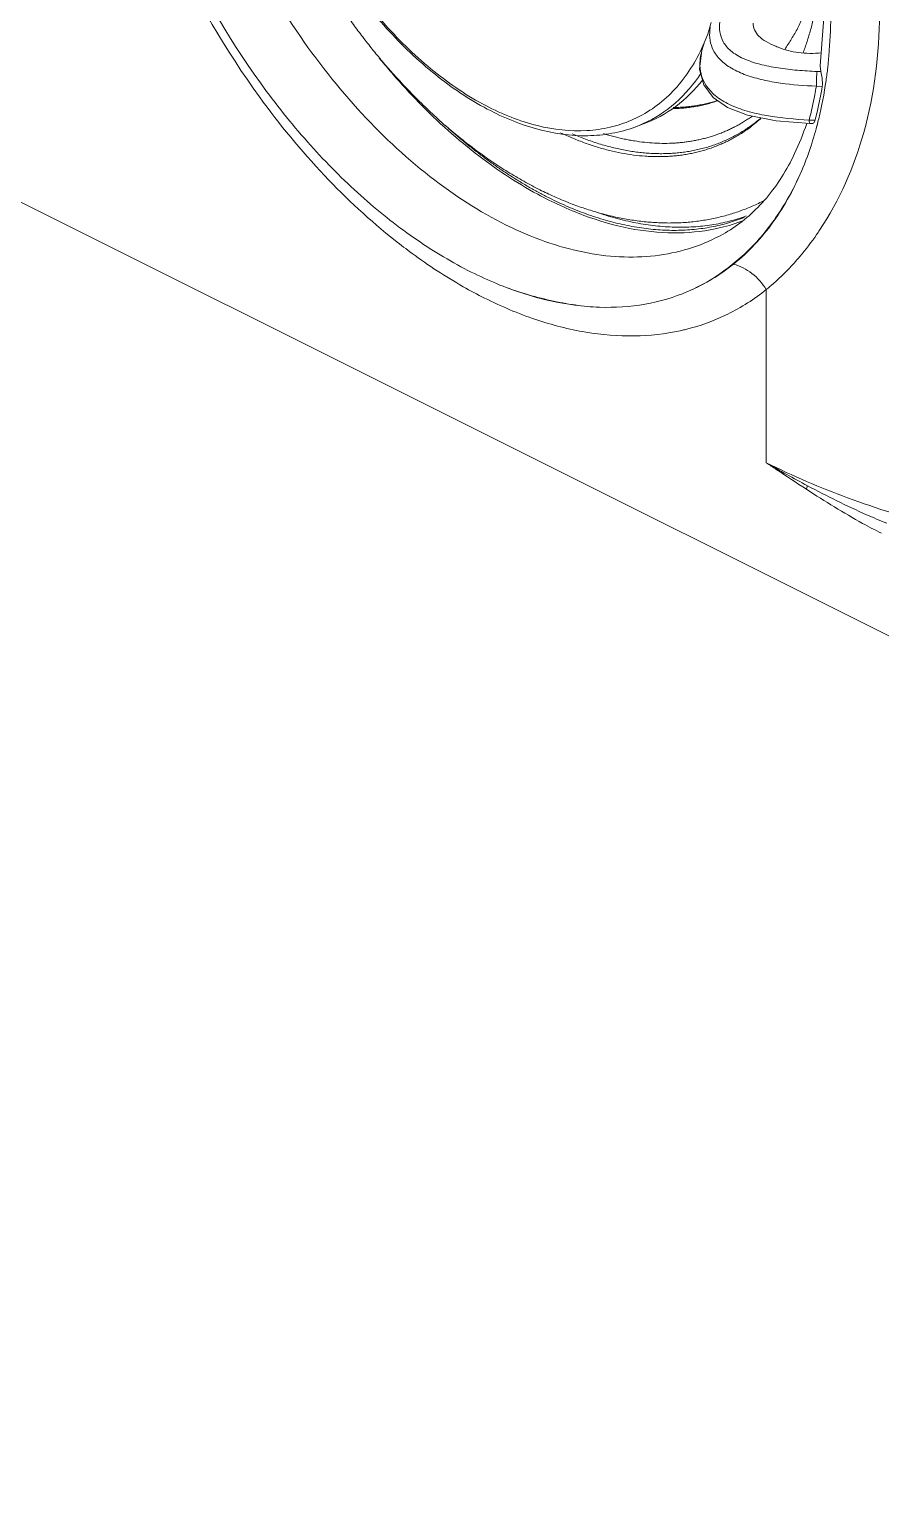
# Model space of a CAD drawing. Header units: millimetres. Extents: x 0 to 2524, y 0 to 1785.
# Drawn here: x 1910.5 to 1964.7, y 654.1 to 748.3 of the extents above; entities that cross this region are included whole.
import ezdxf

# ---------------------------------------------------------------- set-up
doc = ezdxf.new("R2010")
doc.units = ezdxf.units.MM
doc.header["$LTSCALE"] = 0.1
doc.layers.get('0').update_dxf_attribs({"lineweight": 13})

msp = doc.modelspace()

# ---------------------------------------------------------------- linework, layer by layer
for p, q in [((1960.898, 745.98), (1961.199, 750.193)), ((1953.495, 747.436), (1953.352, 746.997)), ((1953.496, 747.435), (1953.503, 747.455)), ((1953.503, 747.455), (1953.668, 747.858)), ((1960.922, 745.623), (1960.695, 745.632)), ((1960.922, 745.623), (1960.899, 745.98)), ((1961.378, 745.952), (1961.372, 745.893)), ((1960.646, 744.693), (1961.023, 744.678)), ((2076.4, 654.072), (1899.906, 742.319)), ((1949.084, 742.085), (1949.628, 742.286)), ((1958.076, 742.489), (1960.244, 742.308)), ((1960.567, 742.52), (1960.185, 742.536)), ((1960.245, 742.311), (1960.244, 742.311)), ((1960.245, 742.311), (1960.393, 742.304)), ((1960.691, 742.196), (1960.681, 742.157)), ((1940.265, 732.102), (1940.482, 732.014)), ((1952.441, 731.594), (1952.49, 731.615)), ((1957.455, 720.684), (1957.455, 731.728))]:
    msp.add_line(p, q)
msp.add_lwpolyline([(1953.352, 746.997), (1953.208, 745.776), (1953.468, 744.776), (1954.061, 743.972), (1954.978, 743.337), (1956.254, 742.85), (1958.076, 742.489)])
for centre, radius, start, end in [((1928.767, 749.425), 32.798, 355.69794, 0.02107), ((1966.16, 773.647), 43.031, 219.1778, 220.56969), ((1964.028, 772.536), 40.659, 219.85287, 221.31782), ((1959.556, 750.262), 3.365, 243.49744, 246.51433), ((1931.591, 749.244), 29.969, 353.69316, 355.63928), ((1964.633, 772.317), 41.005, 220.54543, 223.91422), ((1962.707, 771.358), 38.889, 221.2996, 224.82313), ((1945.731, 749.775), 7.902, 293.4065, 297.60809), ((1937.823, 748.204), 23.644, 345.2796, 346.31097), ((1946.27, 749.719), 8.136, 290.23954, 294.30377), ((1952.221, 747.163), 11.01, 296.5648, 297.08719), ((1951.9, 746.874), 11.511, 283.30484, 290.91979), ((1951.809, 747.227), 11.875, 281.59777, 283.34105), ((1944.94, 746.098), 19.115, 325.35627, 326.37268), ((1947.653, 742.913), 12.289, 293.17579, 308.89252), ((1949.85, 755.222), 25.028, 243.43235, 247.48236), ((1952.666, 757.469), 29.4, 240.4022, 243.40223), ((1949.018, 742.548), 13.767, 282.36125, 283.56615), ((1995.213, 785.02), 74.597, 239.59104, 241.90354)]:
    msp.add_arc(centre, radius, start, end)
for points, knots in [([(1916.067, 763.854), (1916.885, 760.311), (1919.304, 753.351), (1922.999, 746.981), (1925.158, 744.004)], [0, 0, 0, 0, 0.497222, 1, 1, 1, 1]), ([(1925.611, 744.352), (1923.445, 747.273), (1920.663, 752.03), (1918.006, 758.766), (1917.048, 762.242), (1916.676, 763.979)], [0, 0, 0, 0, 0.502791, 0.754419, 1, 1, 1, 1]), ([(1921.497, 760.584), (1922.197, 758.395), (1923.926, 754.109), (1927.35, 748.167), (1931.466, 742.929), (1936.064, 738.665), (1940.23, 736.029), (1943.59, 734.653), (1946.009, 734.011), (1948.365, 733.741), (1950.626, 733.85), (1952.76, 734.339), (1954.079, 734.917), (1954.699, 735.262)], [0, 0, 0, 0, 0.148098, 0.29656, 0.440536, 0.575702, 0.698898, 0.755629, 0.809125, 0.859684, 0.907827, 0.954295, 1, 1, 1, 1]), ([(1932.814, 746.481), (1932.604, 746.733), (1932.187, 747.244), (1931.579, 748.028), (1930.985, 748.83), (1930.407, 749.65), (1929.845, 750.486), (1929.299, 751.338), (1928.772, 752.205), (1928.262, 753.085), (1927.771, 753.978), (1927.299, 754.882), (1926.847, 755.796), (1926.415, 756.72), (1926.004, 757.652), (1925.615, 758.59), (1925.248, 759.535), (1925.017, 760.169), (1924.906, 760.487)], [0, 0, 0, 0, 0.060963, 0.122329, 0.18406, 0.246114, 0.30845, 0.371025, 0.433793, 0.496712, 0.559736, 0.622819, 0.685915, 0.748979, 0.811964, 0.874826, 0.93752, 1, 1, 1, 1]), ([(1926.315, 760.565), (1926.787, 759.091), (1927.941, 756.201), (1930.213, 752.169), (1932.944, 748.568), (1936.014, 745.564), (1939.298, 743.29), (1942.665, 741.857), (1945.499, 741.44), (1947.616, 741.642), (1948.61, 741.91), (1949.084, 742.085)], [0, 0, 0, 0, 0.144581, 0.289658, 0.431136, 0.56528, 0.689333, 0.802076, 0.904412, 0.95279, 1, 1, 1, 1]), ([(1926.386, 760.6), (1926.856, 759.12), (1928.012, 756.218), (1930.296, 752.177), (1933.043, 748.584), (1936.122, 745.611), (1939.394, 743.401), (1942.713, 742.062), (1945.471, 741.744), (1947.493, 742.026), (1948.427, 742.332), (1948.87, 742.524)], [0, 0, 0, 0, 0.146718, 0.293966, 0.437263, 0.5725, 0.696571, 0.807994, 0.907694, 0.954439, 1, 1, 1, 1]), ([(1958.628, 747.042), (1958.704, 747.149), (1958.853, 747.366), (1959.066, 747.702), (1959.27, 748.049), (1959.464, 748.408), (1959.647, 748.778), (1959.881, 749.289), (1960.092, 749.818), (1960.281, 750.362), (1960.459, 750.928), (1960.614, 751.508), (1960.747, 752.102), (1960.867, 752.715), (1960.94, 753.181), (1960.981, 753.495)], [0, 0, 0, 0, 0.056658, 0.113982, 0.172007, 0.230762, 0.290278, 0.350578, 0.473599, 0.53637, 0.599994, 0.729826, 0.796059, 0.863168, 1, 1, 1, 1]), ([(1960.985, 753.442), (1960.979, 753.133), (1960.955, 752.524), (1960.887, 751.623), (1960.785, 750.747), (1960.651, 749.899), (1960.485, 749.08), (1960.288, 748.292), (1960.062, 747.537), (1959.888, 747.049), (1959.797, 746.811)], [0, 0, 0, 0, 0.136695, 0.270213, 0.40045, 0.527316, 0.650741, 0.770676, 0.887095, 1, 1, 1, 1]), ([(1960.856, 735.513), (1962.119, 737.411), (1964.084, 741.909), (1964.667, 746.755), (1964.667, 749.292)], [0, 0, 0, 0, 0.47333, 1, 1, 1, 1]), ([(1953.944, 748.753), (1953.92, 748.656), (1953.84, 748.355), (1953.745, 748.057), (1953.668, 747.858)], [0, 0, 0, 0, 0.319071, 1, 1, 1, 1]), ([(1953.888, 748.486), (1953.876, 748.414), (1953.837, 748.122), (1953.841, 747.823), (1953.878, 747.605)], [0, 0, 0, 0, 0.247949, 1, 1, 1, 1]), ([(1960.695, 745.632), (1960.275, 745.648), (1959.443, 745.697), (1958.218, 745.836), (1957.06, 746.064), (1956.173, 746.354), (1955.569, 746.669), (1955.104, 746.994), (1954.685, 747.474), (1954.463, 748.138), (1954.469, 748.575), (1954.495, 748.784)], [0, 0, 0, 0, 0.161809, 0.32123, 0.474714, 0.615882, 0.679097, 0.736409, 0.83407, 0.918671, 1, 1, 1, 1]), ([(1958.054, 747.251), (1957.843, 747.328), (1957.46, 747.502), (1956.988, 747.847), (1956.681, 748.249), (1956.614, 748.559), (1956.621, 748.701)], [0, 0, 0, 0, 0.312448, 0.579579, 0.803417, 1, 1, 1, 1]), ([(1949.393, 742.773), (1949.838, 743.006), (1950.694, 743.565), (1952.225, 745.034), (1953.07, 746.447), (1953.503, 747.455)], [0, 0, 0, 0, 0.237532, 0.480778, 1, 1, 1, 1]), ([(1953.297, 746.758), (1953.309, 746.817), (1953.364, 747.053), (1953.438, 747.285), (1953.503, 747.455)], [0, 0, 0, 0, 0.247455, 1, 1, 1, 1]), ([(1953.878, 747.605), (1953.913, 747.393), (1954.06, 746.943), (1954.525, 746.318), (1955.258, 745.784), (1956.193, 745.368), (1957.254, 745.074), (1958.744, 744.811), (1959.885, 744.725), (1960.646, 744.693)], [0, 0, 0, 0, 0.082065, 0.177018, 0.291713, 0.423669, 0.565198, 0.709875, 1, 1, 1, 1]), ([(1958.215, 747.176), (1958.623, 746.999), (1959.54, 746.777), (1960.478, 746.767), (1960.961, 746.821)], [0, 0, 0, 0, 0.477864, 1, 1, 1, 1]), ([(1953.308, 745.54), (1952.845, 744.833), (1951.764, 743.552), (1950.354, 742.636), (1949.618, 742.304)], [0, 0, 0, 0, 0.511366, 1, 1, 1, 1]), ([(1960.185, 742.536), (1959.285, 742.578), (1957.953, 742.697), (1956.255, 743.071), (1955.133, 743.477), (1954.221, 744.027), (1953.591, 744.702), (1953.267, 745.442), (1953.22, 745.942), (1953.227, 746.18)], [0, 0, 0, 0, 0.312539, 0.462471, 0.60209, 0.724998, 0.828371, 0.917309, 1, 1, 1, 1]), ([(1960.646, 744.693), (1960.644, 744.864), (1960.651, 745.12), (1960.672, 745.433), (1960.686, 745.575), (1960.695, 745.632)], [0, 0, 0, 0, 0.545159, 0.818311, 1, 1, 1, 1]), ([(1961.372, 745.893), (1961.34, 745.61), (1961.199, 744.507), (1960.991, 743.412), (1960.796, 742.609)], [0, 0, 0, 0, 0.255995, 1, 1, 1, 1]), ([(1961.023, 744.678), (1961.05, 744.849), (1961.02, 745.172), (1960.96, 745.483), (1960.922, 745.623)], [0, 0, 0, 0, 0.543656, 1, 1, 1, 1]), ([(1949.628, 742.286), (1950.36, 742.556), (1951.776, 743.325), (1952.91, 744.465), (1953.402, 745.102)], [0, 0, 0, 0, 0.492243, 1, 1, 1, 1]), ([(1960.646, 744.693), (1960.615, 744.508), (1960.485, 743.785), (1960.324, 743.066), (1960.185, 742.536)], [0, 0, 0, 0, 0.254191, 1, 1, 1, 1]), ([(1960.567, 742.52), (1960.613, 742.695), (1960.789, 743.409), (1960.932, 744.131), (1961.023, 744.678)], [0, 0, 0, 0, 0.245916, 1, 1, 1, 1]), ([(1925.158, 744.004), (1926.427, 742.255), (1929.106, 738.994), (1932.201, 736.119), (1933.805, 734.849)], [0, 0, 0, 0, 0.513712, 1, 1, 1, 1]), ([(1938.656, 732.837), (1937.458, 733.436), (1935.074, 734.865), (1931.708, 737.521), (1928.501, 740.703), (1926.547, 743.09), (1925.611, 744.352)], [0, 0, 0, 0, 0.228999, 0.473496, 0.731428, 1, 1, 1, 1]), ([(1942.887, 737.802), (1941.489, 738.56), (1938.73, 740.407), (1936.282, 742.642), (1935.094, 743.877)], [0, 0, 0, 0, 0.481243, 1, 1, 1, 1]), ([(1943.025, 738.087), (1942.679, 738.26), (1941.989, 738.626), (1940.97, 739.227), (1939.96, 739.884), (1938.962, 740.595), (1937.976, 741.358), (1937.004, 742.172), (1936.05, 743.034), (1935.43, 743.636), (1935.123, 743.944)], [0, 0, 0, 0, 0.117497, 0.237203, 0.359115, 0.4832, 0.60941, 0.737675, 0.867906, 1, 1, 1, 1]), ([(1951.429, 743.259), (1951.557, 743.261), (1951.812, 743.269), (1952.191, 743.296), (1952.566, 743.337), (1952.936, 743.393), (1953.3, 743.463), (1953.659, 743.548), (1954.012, 743.647), (1954.243, 743.723), (1954.358, 743.764)], [0, 0, 0, 0, 0.128638, 0.256009, 0.382219, 0.507382, 0.631615, 0.755043, 0.877793, 1, 1, 1, 1]), ([(1954.335, 743.779), (1954.224, 743.743), (1954, 743.674), (1953.659, 743.585), (1953.313, 743.509), (1952.962, 743.447), (1952.606, 743.397), (1952.246, 743.362), (1951.881, 743.339), (1951.637, 743.333), (1951.514, 743.332)], [0, 0, 0, 0, 0.122172, 0.244923, 0.368372, 0.492636, 0.617826, 0.74405, 0.871409, 1, 1, 1, 1]), ([(1945.09, 741.657), (1945.371, 741.536), (1945.932, 741.31), (1946.781, 741.02), (1947.623, 740.783), (1948.457, 740.6), (1949.148, 740.493), (1949.693, 740.435), (1950.097, 740.406), (1950.498, 740.39), (1950.894, 740.388), (1951.287, 740.4), (1951.675, 740.426), (1952.059, 740.466), (1952.438, 740.519), (1952.812, 740.586), (1953.181, 740.666), (1953.545, 740.76), (1953.903, 740.868), (1954.255, 740.989), (1954.601, 741.124), (1954.941, 741.272), (1955.275, 741.434), (1955.602, 741.608), (1955.922, 741.796), (1956.235, 741.996), (1956.541, 742.209), (1956.839, 742.435), (1957.033, 742.594), (1957.128, 742.675)], [0, 0, 0, 0, 0.071975, 0.142189, 0.210682, 0.277515, 0.342769, 0.37484, 0.406556, 0.437936, 0.468994, 0.499752, 0.530229, 0.560447, 0.590428, 0.620197, 0.649777, 0.679195, 0.708478, 0.737652, 0.766745, 0.795786, 0.824803, 0.853825, 0.882881, 0.911998, 0.941205, 0.97053, 1, 1, 1, 1]), ([(1956.564, 742.787), (1956.485, 742.73), (1956.323, 742.619), (1956.076, 742.46), (1955.825, 742.308), (1955.569, 742.166), (1955.309, 742.031), (1955.045, 741.905), (1954.777, 741.788), (1954.505, 741.678), (1954.229, 741.578), (1953.949, 741.486), (1953.665, 741.403), (1953.378, 741.328), (1953.088, 741.262), (1952.794, 741.205), (1952.496, 741.156), (1952.196, 741.116), (1951.893, 741.085), (1951.483, 741.055), (1950.964, 741.04), (1950.333, 741.057), (1949.694, 741.109), (1949.156, 741.182), (1948.723, 741.257), (1948.284, 741.344), (1947.73, 741.475), (1947.291, 741.602), (1947.07, 741.67)], [0, 0, 0, 0, 0.029677, 0.05928, 0.088827, 0.118339, 0.147832, 0.177328, 0.206843, 0.236398, 0.266011, 0.295701, 0.325485, 0.355383, 0.38541, 0.415586, 0.445925, 0.476445, 0.507161, 0.538089, 0.600627, 0.664174, 0.728825, 0.794666, 0.828058, 0.861774, 0.9302, 1, 1, 1, 1]), ([(1957.139, 742.673), (1957.034, 742.573), (1956.819, 742.379), (1956.485, 742.108), (1956.141, 741.856), (1955.904, 741.702), (1955.785, 741.628)], [0, 0, 0, 0, 0.254358, 0.505365, 0.75368, 1, 1, 1, 1]), ([(1937.002, 742.183), (1937.199, 742.005), (1937.596, 741.654), (1938.199, 741.144), (1938.807, 740.653), (1939.419, 740.183), (1940.035, 739.733), (1940.654, 739.304), (1941.276, 738.897), (1941.9, 738.511), (1942.525, 738.147), (1943.152, 737.805), (1943.778, 737.486), (1944.405, 737.19), (1945.031, 736.917), (1945.656, 736.667), (1946.279, 736.441), (1946.899, 736.239), (1947.517, 736.061), (1948.131, 735.907), (1948.742, 735.777), (1949.348, 735.672), (1949.948, 735.591), (1950.544, 735.535), (1951.133, 735.504), (1951.715, 735.497), (1952.291, 735.515), (1952.859, 735.557), (1953.418, 735.624), (1953.969, 735.716), (1954.511, 735.832), (1955.043, 735.973), (1955.565, 736.138), (1955.907, 736.264), (1956.075, 736.331)], [0, 0, 0, 0, 0.038044, 0.07568, 0.112896, 0.149678, 0.186017, 0.2219, 0.257321, 0.29227, 0.326742, 0.360732, 0.394236, 0.427255, 0.459786, 0.491833, 0.523398, 0.554489, 0.585111, 0.615276, 0.644994, 0.67428, 0.703149, 0.731621, 0.759715, 0.787454, 0.814864, 0.841971, 0.868804, 0.895394, 0.921774, 0.947978, 0.974041, 1, 1, 1, 1]), ([(1944.34, 741.719), (1944.599, 741.597), (1945.118, 741.367), (1945.902, 741.063), (1946.683, 740.803), (1947.458, 740.589), (1948.226, 740.42), (1948.986, 740.298), (1949.613, 740.234), (1950.109, 740.207), (1950.476, 740.198), (1950.84, 740.201), (1951.201, 740.215), (1951.557, 740.241), (1951.91, 740.279), (1952.259, 740.328), (1952.604, 740.389), (1952.945, 740.462), (1953.28, 740.546), (1953.612, 740.641), (1953.938, 740.748), (1954.26, 740.867), (1954.576, 740.996), (1954.887, 741.137), (1955.192, 741.289), (1955.492, 741.452), (1955.688, 741.568), (1955.785, 741.628)], [0, 0, 0, 0, 0.072035, 0.142463, 0.211306, 0.278599, 0.344396, 0.408762, 0.471783, 0.502823, 0.533566, 0.564026, 0.59422, 0.624165, 0.653879, 0.683381, 0.71269, 0.741828, 0.770814, 0.799672, 0.828424, 0.857092, 0.8857, 0.914271, 0.942828, 0.971397, 1, 1, 1, 1]), ([(1958.968, 739.813), (1959.07, 740.005), (1959.476, 740.812), (1959.811, 741.653), (1960.03, 742.304)], [0, 0, 0, 0, 0.240265, 1, 1, 1, 1]), ([(1960.681, 742.157), (1960.619, 741.925), (1960.365, 741.02), (1960.053, 740.132), (1959.787, 739.486)], [0, 0, 0, 0, 0.255732, 1, 1, 1, 1]), ([(1960.203, 742.4), (1960.201, 742.41), (1960.193, 742.455), (1960.188, 742.5), (1960.185, 742.536)], [0, 0, 0, 0, 0.214118, 1, 1, 1, 1]), ([(1960.244, 742.311), (1960.234, 742.312), (1960.214, 742.348), (1960.208, 742.378), (1960.203, 742.4)], [0, 0, 0, 0, 0.320407, 1, 1, 1, 1]), ([(1960.567, 742.52), (1960.559, 742.488), (1960.53, 742.402), (1960.453, 742.31), (1960.392, 742.31)], [0, 0, 0, 0, 0.35374, 1, 1, 1, 1]), ([(1954.699, 735.262), (1955.125, 735.499), (1955.957, 736.053), (1957.514, 737.479), (1958.447, 738.833), (1958.968, 739.813)], [0, 0, 0, 0, 0.231496, 0.472638, 1, 1, 1, 1]), ([(1959.787, 739.485), (1959.413, 738.581), (1958.528, 736.884), (1956.849, 734.635), (1954.82, 732.853), (1953.29, 731.958), (1952.489, 731.615)], [0, 0, 0, 0, 0.267173, 0.520093, 0.762175, 1, 1, 1, 1]), ([(1959.788, 739.486), (1959.285, 738.267), (1958.073, 736.004), (1956.322, 734.112), (1955.369, 733.343)], [0, 0, 0, 0, 0.518479, 1, 1, 1, 1]), ([(1957.145, 737.316), (1957.017, 737.252), (1956.759, 737.128), (1956.365, 736.956), (1955.965, 736.798), (1955.56, 736.653), (1955.149, 736.522), (1954.733, 736.405), (1954.312, 736.302), (1953.887, 736.212), (1953.457, 736.137), (1953.024, 736.075), (1952.587, 736.027), (1952.147, 735.994), (1951.704, 735.973), (1951.258, 735.967), (1950.81, 735.974), (1950.36, 735.995), (1949.907, 736.029), (1949.3, 736.093), (1948.536, 736.206), (1947.618, 736.393), (1946.698, 736.632), (1945.776, 736.922), (1944.854, 737.26), (1943.934, 737.648), (1943.328, 737.935), (1943.025, 738.087)], [0, 0, 0, 0, 0.029266, 0.058544, 0.087847, 0.117187, 0.146577, 0.176028, 0.205553, 0.235164, 0.264874, 0.294694, 0.324637, 0.354714, 0.384938, 0.415319, 0.445868, 0.476598, 0.507518, 0.538638, 0.601515, 0.665307, 0.730082, 0.795895, 0.862796, 0.930821, 1, 1, 1, 1]), ([(1954.196, 735.595), (1953.326, 735.416), (1951.49, 735.249), (1948.656, 735.558), (1945.737, 736.407), (1943.836, 737.287), (1942.887, 737.802)], [0, 0, 0, 0, 0.226839, 0.466966, 0.724073, 1, 1, 1, 1]), ([(1956.184, 736.419), (1956.007, 736.355), (1955.648, 736.233), (1955.101, 736.078), (1954.543, 735.949), (1953.975, 735.846), (1953.397, 735.77), (1952.811, 735.719), (1952.216, 735.696), (1951.613, 735.699), (1951.004, 735.728), (1950.388, 735.784), (1949.765, 735.866), (1949.138, 735.975), (1948.505, 736.11), (1947.649, 736.326), (1947.012, 736.525), (1946.589, 736.673)], [0, 0, 0, 0, 0.057791, 0.115872, 0.17433, 0.233246, 0.2927, 0.352767, 0.413516, 0.475014, 0.53732, 0.600489, 0.664571, 0.72961, 0.795643, 0.862706, 1, 1, 1, 1]), ([(1959.223, 733.406), (1959.351, 733.547), (1959.861, 734.132), (1960.333, 734.75), (1960.666, 735.232)], [0, 0, 0, 0, 0.24528, 1, 1, 1, 1]), ([(1933.805, 734.849), (1934.158, 734.57), (1935.548, 733.508), (1937.015, 732.547), (1938.145, 731.905)], [0, 0, 0, 0, 0.257268, 1, 1, 1, 1]), ([(1955.369, 733.343), (1955.792, 733.234), (1956.61, 732.807), (1957.217, 732.12), (1957.455, 731.728)], [0, 0, 0, 0, 0.487384, 1, 1, 1, 1]), ([(1957.455, 731.728), (1957.609, 731.853), (1958.232, 732.376), (1958.811, 732.95), (1959.223, 733.406)], [0, 0, 0, 0, 0.244403, 1, 1, 1, 1]), ([(1946.816, 730.599), (1946.301, 730.616), (1945.254, 730.722), (1943.68, 731.019), (1942.076, 731.436), (1941.012, 731.801), (1940.481, 732.014)], [0, 0, 0, 0, 0.23742, 0.483013, 0.73692, 1, 1, 1, 1]), ([(1940.482, 732.014), (1941.525, 731.594), (1943.603, 730.929), (1945.77, 730.633), (1946.817, 730.599)], [0, 0, 0, 0, 0.517741, 1, 1, 1, 1]), ([(1946.817, 730.599), (1947.792, 730.567), (1949.719, 730.688), (1951.576, 731.229), (1952.441, 731.594)], [0, 0, 0, 0, 0.509601, 1, 1, 1, 1]), ([(1952.248, 729.164), (1953.194, 729.393), (1955.044, 730.055), (1956.696, 731.118), (1957.455, 731.728)], [0, 0, 0, 0, 0.500211, 1, 1, 1, 1]), ([(1939.503, 731.18), (1940.556, 730.655), (1942.66, 729.761), (1945.877, 728.93), (1948.994, 728.669), (1951.009, 728.89), (1951.966, 729.099)], [0, 0, 0, 0, 0.27448, 0.531051, 0.771683, 1, 1, 1, 1]), ([(1980.956, 714.52), (1978.789, 714.708), (1974.55, 715.241), (1968.418, 716.541), (1962.711, 718.316), (1959.139, 719.842), (1957.455, 720.684)], [0, 0, 0, 0, 0.267092, 0.524027, 0.768775, 1, 1, 1, 1]), ([(1957.455, 720.684), (1957.668, 720.541), (1958.519, 719.97), (1959.373, 719.404), (1960.018, 718.988)], [0, 0, 0, 0, 0.250765, 1, 1, 1, 1]), ([(1960.081, 719.213), (1960.073, 719.195), (1960.044, 719.122), (1960.024, 719.045), (1960.018, 718.988)], [0, 0, 0, 0, 0.264083, 1, 1, 1, 1]), ([(1964.795, 716.184), (1964.392, 716.388), (1963.381, 716.923), (1961.789, 717.86), (1960.608, 718.604), (1960.018, 718.988)], [0, 0, 0, 0, 0.244488, 0.618981, 1, 1, 1, 1]), ([(1965.132, 716.83), (1964.701, 717.003), (1962.985, 717.726), (1961.315, 718.556), (1960.081, 719.214)], [0, 0, 0, 0, 0.249091, 1, 1, 1, 1])]:
    msp.add_open_spline(points, degree=3, knots=knots)
msp.add_open_spline([(1953.227, 746.18), (1953.233, 746.374), (1953.258, 746.568), (1953.297, 746.758)], degree=3)

doc.saveas('drawing.dxf')
